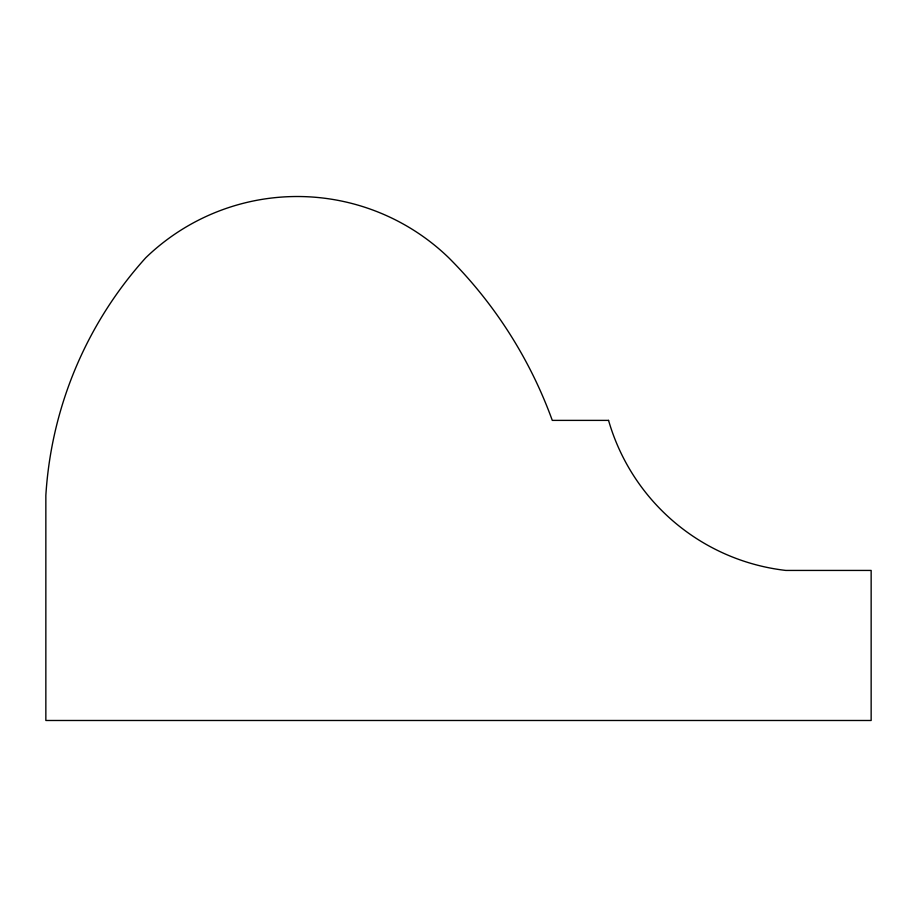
<?xml version="1.0" encoding="UTF-8"?>
<svg xmlns="http://www.w3.org/2000/svg" width="917" height="917" viewBox="0 0 917 917"><rect width="100%" height="100%" fill="white"/><g stroke="black" fill="none" stroke-linecap="round" stroke-linejoin="round"><path stroke-width="1.38" d="M608.556 420.387L552.286 420.387A443.931 443.931 0 0 0 448.711 257.734A217.982 217.982 0 0 0 145.78 257.734A390.321 390.321 0 0 0 45.85 495.409L45.85 720.487L871.15 720.487L871.15 570.431L785.812 570.431A209.34 209.34 0 0 1 608.556 420.387"/></g></svg>
